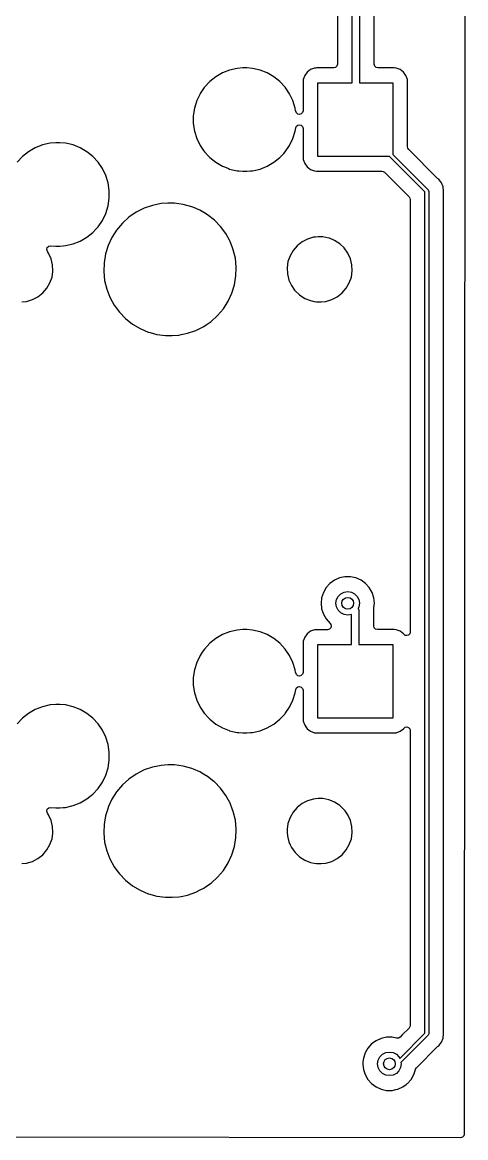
# Model space of a CAD drawing. Extents: x 30 to 259, y -142 to -25.
# Drawn here: x 243.82 to 258.88, y -121.12 to -83.3 of the extents above; entities that cross this region are included whole.
import ezdxf

# ---------------------------------------------------------------- set-up
doc = ezdxf.new("R2010")
doc.units = 0
doc.layers.add('BLACK', color=7, linetype='CONTINUOUS')

msp = doc.modelspace()

# ---------------------------------------------------------------- linework, layer by layer
at = {"layer": 'BLACK', "linetype": 'CONTINUOUS'}
for p, q in [((258.875, -27.3999), (258.825, -121)), ((255.018, -85.345), (255.018, -68.795)), ((255.268, -68.795), (255.268, -85.345)), ((255.769, -84.7205), (255.769, -69.4195)), ((254.518, -73.7581), (254.518, -84.7205)), ((254.518, -84.7205), (254.501, -84.7825)), ((255.786, -84.7825), (255.769, -84.7205)), ((250.616, -85.0134), (250.389, -85.1446)), ((250.86, -84.9176), (250.616, -85.0134)), ((251.116, -84.8592), (250.86, -84.9176)), ((251.312, -84.8445), (251.116, -84.8592)), ((251.443, -84.8445), (251.312, -84.8445)), ((251.312, -84.8445), (251.312, -84.8445)), ((251.639, -84.8592), (251.443, -84.8445)), ((251.443, -84.8445), (251.443, -84.8445)), ((251.895, -84.9176), (251.639, -84.8592)), ((252.139, -85.0134), (251.895, -84.9176)), ((252.366, -85.1446), (252.139, -85.0134)), ((253.409, -85.1027), (253.358, -85.2375)), ((253.495, -84.9875), (253.409, -85.1027)), ((253.61, -84.9012), (253.495, -84.9875)), ((253.745, -84.8509), (253.61, -84.9012)), ((253.775, -84.8477), (253.745, -84.8509)), ((253.805, -84.8445), (253.775, -84.8477)), ((254.394, -84.8445), (253.805, -84.8445)), ((254.456, -84.8279), (254.394, -84.8445)), ((254.501, -84.7825), (254.456, -84.8279)), ((255.831, -84.8279), (255.786, -84.7825)), ((255.893, -84.8445), (255.831, -84.8279)), ((256.45, -84.8445), (255.893, -84.8445)), ((256.51, -84.8509), (256.45, -84.8445)), ((256.45, -84.8445), (256.45, -84.8445)), ((256.645, -84.9012), (256.51, -84.8509)), ((256.76, -84.9875), (256.645, -84.9012)), ((256.846, -85.1027), (256.76, -84.9875)), ((256.897, -85.2375), (256.846, -85.1027)), ((250.184, -85.3082), (250.005, -85.5005)), ((250.389, -85.1446), (250.184, -85.3082)), ((252.571, -85.3082), (252.366, -85.1446)), ((252.366, -85.1446), (252.366, -85.1446)), ((252.75, -85.5005), (252.571, -85.3082)), ((252.571, -85.3082), (252.571, -85.3082)), ((252.571, -85.3082), (252.571, -85.3082)), ((253.358, -85.2375), (253.352, -85.2971)), ((253.352, -85.2971), (253.352, -86.2953)), ((253.852, -87.845), (253.852, -85.345)), ((253.852, -85.345), (255.018, -85.345)), ((255.268, -85.345), (256.402, -85.345)), ((256.402, -85.345), (256.402, -87.7802)), ((256.903, -85.2971), (256.897, -85.2375)), ((256.903, -87.5215), (256.903, -85.2971)), ((256.903, -85.2971), (256.903, -85.2971)), ((249.857, -85.7173), (249.766, -85.9075)), ((249.863, -85.7095), (249.857, -85.7173)), ((250.001, -85.5058), (249.863, -85.7095)), ((250.005, -85.5005), (250.001, -85.5058)), ((252.898, -85.7173), (252.75, -85.5005)), ((252.75, -85.5005), (252.75, -85.5005)), ((252.75, -85.5005), (252.75, -85.5005)), ((253.012, -85.9537), (252.898, -85.7173)), ((249.666, -86.2044), (249.627, -86.4638)), ((249.743, -85.9537), (249.666, -86.2044)), ((249.766, -85.9075), (249.743, -85.9537)), ((253.089, -86.2044), (253.012, -85.9537)), ((253.103, -86.2953), (253.089, -86.2044)), ((249.627, -86.4638), (249.627, -86.7262)), ((253.105, -86.3138), (253.103, -86.2953)), ((253.129, -86.3702), (253.105, -86.3138)), ((253.177, -86.4083), (253.129, -86.3702)), ((253.237, -86.419), (253.177, -86.4083)), ((253.295, -86.3995), (253.237, -86.419)), ((253.337, -86.3546), (253.295, -86.3995)), ((253.352, -86.2953), (253.337, -86.3546)), ((249.627, -86.7262), (249.666, -86.9856)), ((249.666, -86.9856), (249.743, -87.2363)), ((253.012, -87.2363), (253.089, -86.9856)), ((253.089, -86.9856), (253.105, -86.8762)), ((253.105, -86.8762), (253.129, -86.8198)), ((253.129, -86.8198), (253.177, -86.7817)), ((253.177, -86.7817), (253.237, -86.771)), ((253.237, -86.771), (253.295, -86.7905)), ((253.295, -86.7905), (253.337, -86.8354)), ((253.337, -86.8354), (253.352, -86.8947)), ((253.352, -86.8947), (253.352, -87.8929)), ((249.743, -87.2363), (249.857, -87.4727)), ((252.898, -87.4727), (253.012, -87.2363)), ((244.039, -87.6846), (243.834, -87.8482)), ((244.266, -87.5534), (244.039, -87.6846)), ((244.51, -87.4576), (244.266, -87.5534)), ((244.766, -87.3992), (244.51, -87.4576)), ((244.962, -87.3845), (244.766, -87.3992)), ((245.093, -87.3845), (244.962, -87.3845)), ((244.962, -87.3845), (244.962, -87.3845)), ((245.289, -87.3992), (245.093, -87.3845)), ((245.093, -87.3845), (245.093, -87.3845)), ((245.545, -87.4576), (245.289, -87.3992)), ((245.789, -87.5534), (245.545, -87.4576)), ((246.016, -87.6846), (245.789, -87.5534)), ((246.065, -87.7232), (246.016, -87.6846)), ((246.221, -87.8482), (246.065, -87.7232)), ((249.857, -87.4727), (249.977, -87.6477)), ((249.977, -87.6477), (250.005, -87.6895)), ((250.005, -87.6895), (250.152, -87.8482)), ((252.571, -87.8818), (252.698, -87.7459)), ((252.698, -87.7459), (252.75, -87.6895)), ((252.75, -87.6895), (252.898, -87.4727)), ((252.75, -87.6895), (252.75, -87.6895)), ((252.75, -87.6895), (252.75, -87.6895)), ((256.912, -87.569), (256.903, -87.5215)), ((256.939, -87.6092), (256.912, -87.569)), ((257.923, -88.5928), (256.939, -87.6092)), ((243.834, -87.8482), (243.655, -88.0405)), ((246.4, -88.0405), (246.221, -87.8482)), ((246.221, -87.8482), (246.221, -87.8482)), ((246.221, -87.8482), (246.221, -87.8482)), ((246.548, -88.2573), (246.4, -88.0405)), ((246.4, -88.0405), (246.4, -88.0405)), ((246.4, -88.0405), (246.4, -88.0405)), ((250.152, -87.8482), (250.184, -87.8818)), ((250.184, -87.8818), (250.389, -88.0454)), ((250.389, -88.0454), (250.616, -88.1766)), ((252.139, -88.1766), (252.366, -88.0454)), ((252.366, -88.0454), (252.571, -87.8818)), ((253.352, -87.8929), (253.353, -87.9062)), ((253.353, -87.9062), (253.358, -87.9525)), ((253.358, -87.9525), (253.409, -88.0873)), ((253.409, -88.0873), (253.495, -88.2025)), ((256.288, -87.845), (253.852, -87.845)), ((257.493, -89.0498), (256.288, -87.845)), ((256.402, -87.7802), (257.601, -88.9786)), ((246.662, -88.4937), (246.548, -88.2573)), ((246.739, -88.7444), (246.662, -88.4937)), ((250.616, -88.1766), (250.682, -88.2025)), ((250.682, -88.2025), (250.822, -88.2573)), ((250.822, -88.2573), (250.86, -88.2724)), ((250.86, -88.2724), (251.116, -88.3308)), ((251.116, -88.3308), (251.172, -88.335)), ((251.172, -88.335), (251.312, -88.3455)), ((251.312, -88.3455), (251.312, -88.3455)), ((251.312, -88.3455), (251.443, -88.3455)), ((251.443, -88.3455), (251.566, -88.3363)), ((251.443, -88.3455), (251.443, -88.3455)), ((251.566, -88.3363), (251.639, -88.3308)), ((251.639, -88.3308), (251.895, -88.2724)), ((251.895, -88.2724), (252.139, -88.1766)), ((253.495, -88.2025), (253.61, -88.2888)), ((253.61, -88.2888), (253.745, -88.3391)), ((253.745, -88.3391), (253.805, -88.3455)), ((253.805, -88.3455), (256.029, -88.3455)), ((256.029, -88.3455), (256.076, -88.3549)), ((256.076, -88.3549), (256.117, -88.3818)), ((256.117, -88.3818), (256.956, -89.2208)), ((246.778, -89.0038), (246.739, -88.7444)), ((257.935, -88.6035), (257.923, -88.5928)), ((257.958, -88.6212), (257.935, -88.6035)), ((257.981, -88.6508), (257.958, -88.6212)), ((258.049, -88.7391), (257.981, -88.6508)), ((257.981, -88.6508), (257.981, -88.6508)), ((258.105, -88.8763), (258.049, -88.7391)), ((258.125, -89.0235), (258.105, -88.8763)), ((246.739, -89.5256), (246.778, -89.2662)), ((246.778, -89.2662), (246.778, -89.0038)), ((256.956, -89.2208), (256.983, -89.261)), ((256.983, -89.261), (256.992, -89.3085)), ((257.493, -117.576), (257.493, -89.0498)), ((257.601, -88.9786), (257.614, -89.0113)), ((257.614, -89.0113), (257.62, -89.0235)), ((257.62, -89.0235), (257.62, -117.602)), ((258.12, -89.0686), (258.121, -89.0524)), ((258.12, -117.557), (258.12, -89.0686)), ((258.121, -89.0524), (258.125, -89.0235)), ((246.662, -89.7763), (246.739, -89.5256)), ((247.959, -89.6041), (247.691, -89.7396)), ((248.243, -89.5055), (247.959, -89.6041)), ((248.538, -89.4456), (248.243, -89.5055)), ((248.762, -89.4306), (248.538, -89.4456)), ((248.988, -89.4306), (248.762, -89.4306)), ((248.762, -89.4306), (248.762, -89.4306)), ((249.286, -89.4707), (248.988, -89.4306)), ((249.575, -89.55), (249.286, -89.4707)), ((249.286, -89.4707), (249.286, -89.4707)), ((249.286, -89.4707), (249.286, -89.4707)), ((249.671, -89.5906), (249.575, -89.55)), ((249.852, -89.6673), (249.671, -89.5906)), ((256.992, -89.3085), (256.992, -103.975)), ((246.4, -90.2295), (246.548, -90.0127)), ((246.548, -90.0127), (246.662, -89.7763)), ((247.443, -89.9097), (247.221, -90.1112)), ((247.691, -89.7396), (247.443, -89.9097)), ((249.981, -89.7439), (249.852, -89.6673)), ((250.111, -89.8205), (249.981, -89.7439)), ((250.346, -90.0067), (250.111, -89.8205)), ((250.111, -89.8205), (250.111, -89.8205)), ((250.111, -89.8205), (250.111, -89.8205)), ((250.555, -90.2227), (250.346, -90.0067)), ((246.221, -90.4218), (246.321, -90.3148)), ((246.321, -90.3148), (246.4, -90.2295)), ((246.4, -90.2295), (246.4, -90.2295)), ((246.4, -90.2295), (246.4, -90.2295)), ((247.027, -90.3407), (246.865, -90.594)), ((247.221, -90.1112), (247.027, -90.3407)), ((250.734, -90.4646), (250.555, -90.2227)), ((245.545, -90.8124), (245.789, -90.7166)), ((245.789, -90.7166), (246.016, -90.5854)), ((246.016, -90.5854), (246.221, -90.4218)), ((246.865, -90.594), (246.738, -90.8665)), ((250.857, -90.6894), (250.734, -90.4646)), ((250.878, -90.7281), (250.857, -90.6894)), ((250.964, -90.9505), (250.878, -90.7281)), ((253.319, -90.7442), (253.154, -90.8743)), ((253.506, -90.6478), (253.319, -90.7442)), ((253.708, -90.5886), (253.506, -90.6478)), ((253.778, -90.5819), (253.708, -90.5886)), ((253.865, -90.5736), (253.778, -90.5819)), ((254.023, -90.5736), (253.865, -90.5736)), ((254.229, -90.6134), (254.023, -90.5736)), ((254.023, -90.5736), (254.023, -90.5736)), ((254.252, -90.6223), (254.229, -90.6134)), ((254.229, -90.6134), (254.229, -90.6134)), ((254.229, -90.6134), (254.229, -90.6134)), ((254.424, -90.6916), (254.252, -90.6223)), ((254.601, -90.8053), (254.424, -90.6916)), ((244.655, -91.0026), (244.67, -90.9352)), ((244.677, -91.068), (244.655, -91.0026)), ((244.67, -90.9352), (244.72, -90.8868)), ((244.716, -91.1218), (244.677, -91.068)), ((244.803, -91.3131), (244.716, -91.1218)), ((244.716, -91.1218), (244.716, -91.1218)), ((244.716, -91.1218), (244.716, -91.1218)), ((244.72, -90.8868), (244.788, -90.8724)), ((244.788, -90.8724), (244.962, -90.8855)), ((244.962, -90.8855), (244.962, -90.8855)), ((244.962, -90.8855), (245.093, -90.8855)), ((245.093, -90.8855), (245.216, -90.8763)), ((245.093, -90.8855), (245.093, -90.8855)), ((245.216, -90.8763), (245.289, -90.8708)), ((245.289, -90.8708), (245.545, -90.8124)), ((246.649, -91.1535), (246.599, -91.4498)), ((246.738, -90.8665), (246.649, -91.1535)), ((250.986, -91.0086), (250.964, -90.9505)), ((251.056, -91.3009), (250.986, -91.0086)), ((253.016, -91.0332), (252.911, -91.2154)), ((253.154, -90.8743), (253.016, -91.0332)), ((254.754, -90.9505), (254.601, -90.8053)), ((254.601, -90.8053), (254.601, -90.8053)), ((254.601, -90.8053), (254.601, -90.8053)), ((254.876, -91.1218), (254.754, -90.9505)), ((254.754, -90.9505), (254.754, -90.9505)), ((254.963, -91.3131), (254.876, -91.1218)), ((254.876, -91.1218), (254.876, -91.1218)), ((254.876, -91.1218), (254.876, -91.1218)), ((244.853, -91.5175), (244.803, -91.3131)), ((244.863, -91.7276), (244.853, -91.5175)), ((246.599, -91.4498), (246.589, -91.7502)), ((251.086, -91.5998), (251.056, -91.3009)), ((252.842, -91.4142), (252.812, -91.6224)), ((252.911, -91.2154), (252.842, -91.4142)), ((255.013, -91.5175), (254.963, -91.3131)), ((255.023, -91.7276), (255.013, -91.5175)), ((244.833, -91.9358), (244.859, -91.7502)), ((244.859, -91.7502), (244.863, -91.7276)), ((246.589, -91.7502), (246.619, -92.0491)), ((251.026, -92.1965), (251.076, -91.9002)), ((251.076, -91.9002), (251.085, -91.6224)), ((251.085, -91.6224), (251.086, -91.5998)), ((252.812, -91.6224), (252.822, -91.8325)), ((252.812, -91.6224), (252.812, -91.6224)), ((252.822, -91.8325), (252.872, -92.0369)), ((254.993, -91.9358), (255.023, -91.7276)), ((244.659, -92.3168), (244.764, -92.1346)), ((244.764, -92.1346), (244.833, -91.9358)), ((246.619, -92.0491), (246.689, -92.3414)), ((250.937, -92.4835), (251.026, -92.1965)), ((252.872, -92.0369), (252.917, -92.1346)), ((252.917, -92.1346), (252.959, -92.2282)), ((252.959, -92.2282), (253.068, -92.3812)), ((254.819, -92.3168), (254.924, -92.1346)), ((254.924, -92.1346), (254.993, -91.9358)), ((244.169, -92.7022), (244.356, -92.6058)), ((244.356, -92.6058), (244.521, -92.4757)), ((244.521, -92.4757), (244.659, -92.3168)), ((246.689, -92.3414), (246.797, -92.6219)), ((246.797, -92.6219), (246.874, -92.7614)), ((250.81, -92.756), (250.937, -92.4835)), ((253.068, -92.3812), (253.081, -92.3995)), ((253.081, -92.3995), (253.234, -92.5447)), ((253.234, -92.5447), (253.234, -92.5447)), ((253.234, -92.5447), (253.234, -92.5447)), ((253.234, -92.5447), (253.411, -92.6584)), ((253.411, -92.6584), (253.411, -92.6584)), ((253.411, -92.6584), (253.606, -92.7366)), ((254.329, -92.7022), (254.516, -92.6058)), ((254.516, -92.6058), (254.681, -92.4757)), ((254.681, -92.4757), (254.819, -92.3168)), ((243.81, -92.7764), (243.967, -92.7614)), ((243.967, -92.7614), (244.169, -92.7022)), ((246.874, -92.7614), (246.941, -92.8854)), ((246.941, -92.8854), (247.12, -93.1273)), ((250.454, -93.2388), (250.648, -93.0093)), ((250.648, -93.0093), (250.81, -92.756)), ((253.606, -92.7366), (253.735, -92.7614)), ((253.735, -92.7614), (253.812, -92.7764)), ((253.812, -92.7764), (253.812, -92.7764)), ((253.812, -92.7764), (253.97, -92.7764)), ((253.97, -92.7764), (254.127, -92.7614)), ((253.97, -92.7764), (253.97, -92.7764)), ((254.127, -92.7614), (254.329, -92.7022)), ((247.12, -93.1273), (247.329, -93.3433)), ((247.329, -93.3433), (247.564, -93.5295)), ((250.232, -93.4403), (250.454, -93.2388)), ((247.564, -93.5295), (247.823, -93.6827)), ((247.823, -93.6827), (248.1, -93.8)), ((248.1, -93.8), (248.1, -93.8)), ((248.1, -93.8), (248.1, -93.8)), ((248.1, -93.8), (248.164, -93.8175)), ((249.432, -93.8445), (249.716, -93.7459)), ((249.716, -93.7459), (249.85, -93.6782)), ((249.85, -93.6782), (249.984, -93.6104)), ((249.984, -93.6104), (250.067, -93.5534)), ((250.067, -93.5534), (250.232, -93.4403)), ((248.164, -93.8175), (248.389, -93.8793)), ((248.389, -93.8793), (248.687, -93.9194)), ((248.687, -93.9194), (248.913, -93.9194)), ((248.913, -93.9194), (249.137, -93.9044)), ((248.913, -93.9194), (248.913, -93.9194)), ((249.137, -93.9044), (249.211, -93.8894)), ((249.211, -93.8894), (249.432, -93.8445)), ((254.775, -102.099), (254.59, -102.139)), ((254.965, -102.099), (254.775, -102.099)), ((254.775, -102.099), (254.775, -102.099)), ((255.15, -102.139), (254.965, -102.099)), ((254.965, -102.099), (254.965, -102.099)), ((254.137, -102.468), (254.043, -102.632)), ((254.264, -102.327), (254.137, -102.468)), ((254.417, -102.216), (254.264, -102.327)), ((254.59, -102.139), (254.417, -102.216)), ((255.323, -102.216), (255.15, -102.139)), ((255.476, -102.327), (255.323, -102.216)), ((255.603, -102.468), (255.476, -102.327)), ((255.697, -102.632), (255.603, -102.468)), ((253.984, -102.812), (253.965, -103)), ((254.043, -102.632), (253.984, -102.812)), ((254.47, -103), (254.49, -102.876)), ((254.49, -102.876), (254.546, -102.765)), ((254.546, -102.765), (254.635, -102.676)), ((254.635, -102.676), (254.746, -102.62)), ((254.746, -102.62), (254.87, -102.6)), ((254.87, -102.6), (254.994, -102.62)), ((254.994, -102.62), (255.105, -102.676)), ((255.105, -102.676), (255.194, -102.765)), ((255.194, -102.765), (255.25, -102.876)), ((255.25, -102.876), (255.27, -103)), ((255.756, -102.812), (255.697, -102.632)), ((255.697, -102.632), (255.697, -102.632)), ((255.775, -103), (255.756, -102.812)), ((253.965, -103), (253.984, -103.188)), ((253.984, -103.188), (254.043, -103.368)), ((254.49, -103.124), (254.47, -103)), ((254.546, -103.235), (254.49, -103.124)), ((254.635, -103.324), (254.546, -103.235)), ((255.25, -103.124), (255.223, -103.178)), ((255.223, -103.178), (255.229, -103.187)), ((255.229, -103.187), (255.233, -103.19)), ((255.233, -103.19), (255.233, -103.193)), ((255.233, -103.193), (255.237, -103.198)), ((255.237, -103.198), (255.244, -103.228)), ((255.244, -103.228), (255.252, -103.257)), ((255.27, -103), (255.25, -103.124)), ((255.252, -103.257), (255.252, -104.395)), ((255.753, -103.216), (255.755, -103.201)), ((255.753, -103.246), (255.753, -103.216)), ((255.753, -103.25), (255.753, -103.246)), ((255.755, -103.32), (255.753, -103.25)), ((255.754, -103.201), (255.759, -103.156)), ((255.755, -103.201), (255.754, -103.201)), ((255.759, -103.156), (255.775, -103)), ((254.043, -103.368), (254.137, -103.532)), ((254.137, -103.532), (254.273, -103.683)), ((254.746, -103.38), (254.635, -103.324)), ((254.87, -103.4), (254.746, -103.38)), ((254.994, -103.38), (254.87, -103.4)), ((255.002, -103.376), (254.994, -103.38)), ((255.002, -104.395), (255.002, -103.376)), ((255.753, -103.34), (255.755, -103.32)), ((255.753, -103.77), (255.753, -103.34)), ((250.86, -103.968), (250.616, -104.063)), ((251.116, -103.909), (250.86, -103.968)), ((251.312, -103.894), (251.116, -103.909)), ((251.443, -103.894), (251.312, -103.894)), ((251.312, -103.894), (251.312, -103.894)), ((251.639, -103.909), (251.443, -103.894)), ((251.443, -103.894), (251.443, -103.894)), ((251.895, -103.968), (251.639, -103.909)), ((252.139, -104.063), (251.895, -103.968)), ((253.61, -103.951), (253.495, -104.037)), ((253.745, -103.901), (253.61, -103.951)), ((253.775, -103.898), (253.745, -103.901)), ((253.805, -103.895), (253.775, -103.898)), ((254.188, -103.895), (253.805, -103.895)), ((254.247, -103.879), (254.188, -103.895)), ((254.292, -103.837), (254.247, -103.879)), ((254.273, -103.683), (254.272, -103.684)), ((254.272, -103.684), (254.3, -103.718)), ((254.311, -103.778), (254.292, -103.837)), ((254.3, -103.718), (254.311, -103.778)), ((255.77, -103.832), (255.753, -103.77)), ((255.815, -103.878), (255.77, -103.832)), ((255.877, -103.894), (255.815, -103.878)), ((256.45, -103.894), (255.877, -103.894)), ((256.51, -103.901), (256.45, -103.894)), ((256.45, -103.894), (256.45, -103.894)), ((256.645, -103.951), (256.51, -103.901)), ((256.51, -103.901), (256.51, -103.901)), ((256.76, -104.037), (256.645, -103.951)), ((256.992, -103.975), (256.977, -104.034)), ((250.184, -104.358), (250.005, -104.551)), ((250.389, -104.195), (250.184, -104.358)), ((250.616, -104.063), (250.389, -104.195)), ((252.366, -104.195), (252.139, -104.063)), ((252.571, -104.358), (252.366, -104.195)), ((252.366, -104.195), (252.366, -104.195)), ((252.75, -104.551), (252.571, -104.358)), ((252.571, -104.358), (252.571, -104.358)), ((252.571, -104.358), (252.571, -104.358)), ((253.354, -104.33), (253.352, -104.347)), ((253.352, -104.347), (253.352, -105.345)), ((253.358, -104.288), (253.354, -104.33)), ((253.409, -104.153), (253.358, -104.288)), ((253.358, -104.288), (253.358, -104.288)), ((253.495, -104.037), (253.409, -104.153)), ((253.852, -106.895), (253.852, -104.395)), ((253.852, -104.395), (255.002, -104.395)), ((255.252, -104.395), (256.402, -104.395)), ((256.402, -104.395), (256.402, -106.895)), ((256.769, -104.049), (256.76, -104.037)), ((256.816, -104.088), (256.769, -104.049)), ((256.877, -104.098), (256.816, -104.088)), ((256.935, -104.079), (256.877, -104.098)), ((256.977, -104.034), (256.935, -104.079)), ((249.857, -104.767), (249.743, -105.004)), ((249.929, -104.662), (249.857, -104.767)), ((250.005, -104.551), (249.929, -104.662)), ((252.898, -104.767), (252.75, -104.551)), ((252.75, -104.551), (252.75, -104.551)), ((252.75, -104.551), (252.75, -104.551)), ((253.012, -105.004), (252.898, -104.767)), ((249.743, -105.004), (249.666, -105.254)), ((253.089, -105.254), (253.012, -105.004)), ((249.666, -105.254), (249.627, -105.514)), ((249.627, -105.514), (249.627, -105.776)), ((253.103, -105.349), (253.089, -105.254)), ((253.105, -105.364), (253.103, -105.349)), ((253.129, -105.42), (253.105, -105.364)), ((253.177, -105.458), (253.129, -105.42)), ((253.237, -105.469), (253.177, -105.458)), ((253.295, -105.449), (253.237, -105.469)), ((253.337, -105.405), (253.295, -105.449)), ((253.352, -105.345), (253.337, -105.405)), ((249.627, -105.776), (249.666, -106.036)), ((253.105, -105.926), (253.129, -105.87)), ((253.129, -105.87), (253.177, -105.832)), ((253.177, -105.832), (253.237, -105.821)), ((253.237, -105.821), (253.295, -105.841)), ((253.295, -105.841), (253.337, -105.885)), ((253.337, -105.885), (253.352, -105.945)), ((249.666, -106.036), (249.743, -106.286)), ((249.743, -106.286), (249.857, -106.523)), ((252.898, -106.523), (253.012, -106.286)), ((253.012, -106.286), (253.089, -106.036)), ((253.089, -106.036), (253.105, -105.926)), ((253.352, -105.945), (253.352, -106.943)), ((244.266, -106.603), (244.039, -106.735)), ((244.51, -106.508), (244.266, -106.603)), ((244.766, -106.449), (244.51, -106.508)), ((244.962, -106.434), (244.766, -106.449)), ((245.093, -106.434), (244.962, -106.434)), ((244.962, -106.434), (244.962, -106.434)), ((245.289, -106.449), (245.093, -106.434)), ((245.093, -106.434), (245.093, -106.434)), ((245.545, -106.508), (245.289, -106.449)), ((245.789, -106.603), (245.545, -106.508)), ((246.016, -106.735), (245.789, -106.603)), ((249.857, -106.523), (249.993, -106.722)), ((252.75, -106.739), (252.898, -106.523)), ((243.834, -106.898), (243.655, -107.091)), ((244.039, -106.735), (243.834, -106.898)), ((246.221, -106.898), (246.016, -106.735)), ((246.016, -106.735), (246.016, -106.735)), ((246.4, -107.091), (246.221, -106.898)), ((246.221, -106.898), (246.221, -106.898)), ((246.221, -106.898), (246.221, -106.898)), ((249.993, -106.722), (250.005, -106.739)), ((250.005, -106.739), (250.152, -106.898)), ((250.152, -106.898), (250.184, -106.932)), ((250.184, -106.932), (250.389, -107.095)), ((252.366, -107.095), (252.571, -106.932)), ((252.571, -106.932), (252.734, -106.756)), ((252.734, -106.756), (252.75, -106.739)), ((252.75, -106.739), (252.75, -106.739)), ((252.75, -106.739), (252.75, -106.739)), ((253.352, -106.943), (253.355, -106.974)), ((253.355, -106.974), (253.358, -107.002)), ((253.358, -107.002), (253.409, -107.137)), ((256.402, -106.895), (253.852, -106.895)), ((246.548, -107.307), (246.4, -107.091)), ((246.4, -107.091), (246.4, -107.091)), ((246.4, -107.091), (246.4, -107.091)), ((246.662, -107.544), (246.548, -107.307)), ((250.389, -107.095), (250.616, -107.227)), ((250.616, -107.227), (250.784, -107.293)), ((250.784, -107.293), (250.843, -107.316)), ((250.843, -107.316), (250.86, -107.322)), ((250.86, -107.322), (251.116, -107.381)), ((251.116, -107.381), (251.172, -107.385)), ((251.172, -107.385), (251.312, -107.395)), ((251.312, -107.395), (251.312, -107.395)), ((251.312, -107.395), (251.443, -107.395)), ((251.443, -107.395), (251.566, -107.386)), ((251.443, -107.395), (251.443, -107.395)), ((251.566, -107.386), (251.639, -107.381)), ((251.639, -107.381), (251.895, -107.322)), ((251.895, -107.322), (252.139, -107.227)), ((252.139, -107.227), (252.366, -107.095)), ((253.409, -107.137), (253.495, -107.253)), ((253.495, -107.253), (253.61, -107.339)), ((253.61, -107.339), (253.745, -107.389)), ((253.745, -107.389), (253.805, -107.395)), ((253.805, -107.395), (256.45, -107.395)), ((256.45, -107.395), (256.51, -107.389)), ((256.51, -107.389), (256.645, -107.339)), ((256.645, -107.339), (256.76, -107.253)), ((256.76, -107.253), (256.769, -107.241)), ((256.769, -107.241), (256.816, -107.202)), ((256.816, -107.202), (256.877, -107.192)), ((256.877, -107.192), (256.935, -107.211)), ((256.935, -107.211), (256.977, -107.256)), ((256.977, -107.256), (256.992, -107.315)), ((256.992, -107.315), (256.992, -117.317)), ((246.739, -107.794), (246.662, -107.544)), ((246.778, -108.054), (246.739, -107.794)), ((246.778, -108.316), (246.778, -108.054)), ((246.739, -108.576), (246.778, -108.316)), ((248.243, -108.555), (247.959, -108.654)), ((248.538, -108.496), (248.243, -108.555)), ((248.762, -108.481), (248.538, -108.496)), ((248.988, -108.481), (248.762, -108.481)), ((248.762, -108.481), (248.762, -108.481)), ((249.286, -108.521), (248.988, -108.481)), ((249.575, -108.6), (249.286, -108.521)), ((249.286, -108.521), (249.286, -108.521)), ((249.286, -108.521), (249.286, -108.521)), ((246.548, -109.063), (246.662, -108.826)), ((246.662, -108.826), (246.739, -108.576)), ((247.691, -108.79), (247.443, -108.96)), ((247.959, -108.654), (247.691, -108.79)), ((249.64, -108.627), (249.575, -108.6)), ((249.852, -108.717), (249.64, -108.627)), ((249.976, -108.791), (249.852, -108.717)), ((250.111, -108.87), (249.976, -108.791)), ((250.328, -109.042), (250.111, -108.87)), ((246.221, -109.472), (246.384, -109.296)), ((246.384, -109.296), (246.4, -109.279)), ((246.4, -109.279), (246.548, -109.063)), ((246.4, -109.279), (246.4, -109.279)), ((246.4, -109.279), (246.4, -109.279)), ((247.221, -109.161), (247.027, -109.391)), ((247.443, -108.96), (247.221, -109.161)), ((250.346, -109.057), (250.328, -109.042)), ((250.555, -109.273), (250.346, -109.057)), ((250.734, -109.515), (250.555, -109.273)), ((245.789, -109.767), (246.016, -109.635)), ((246.016, -109.635), (246.221, -109.472)), ((246.865, -109.644), (246.738, -109.917)), ((247.027, -109.391), (246.865, -109.644)), ((250.867, -109.759), (250.734, -109.515)), ((253.506, -109.698), (253.319, -109.794)), ((253.708, -109.639), (253.506, -109.698)), ((253.778, -109.632), (253.708, -109.639)), ((253.865, -109.624), (253.778, -109.632)), ((254.023, -109.624), (253.865, -109.624)), ((254.229, -109.663), (254.023, -109.624)), ((254.023, -109.624), (254.023, -109.624)), ((254.264, -109.677), (254.229, -109.663)), ((254.229, -109.663), (254.229, -109.663)), ((254.229, -109.663), (254.229, -109.663)), ((254.424, -109.742), (254.264, -109.677)), ((244.655, -110.053), (244.67, -109.985)), ((244.677, -110.118), (244.655, -110.053)), ((244.67, -109.985), (244.72, -109.937)), ((244.72, -109.937), (244.788, -109.922)), ((244.788, -109.922), (244.962, -109.935)), ((244.962, -109.935), (244.962, -109.935)), ((244.962, -109.935), (245.093, -109.935)), ((245.093, -109.935), (245.216, -109.926)), ((245.093, -109.935), (245.093, -109.935)), ((245.216, -109.926), (245.289, -109.921)), ((245.289, -109.921), (245.545, -109.862)), ((245.545, -109.862), (245.789, -109.767)), ((246.734, -109.932), (246.649, -110.204)), ((246.738, -109.917), (246.734, -109.932)), ((246.738, -109.917), (246.738, -109.917)), ((250.878, -109.778), (250.867, -109.759)), ((250.964, -110), (250.878, -109.778)), ((250.986, -110.059), (250.964, -110)), ((251.056, -110.351), (250.986, -110.059)), ((253.154, -109.924), (253.016, -110.083)), ((253.319, -109.794), (253.154, -109.924)), ((254.601, -109.855), (254.424, -109.742)), ((254.754, -110), (254.601, -109.855)), ((254.601, -109.855), (254.601, -109.855)), ((254.601, -109.855), (254.601, -109.855)), ((254.778, -110.034), (254.754, -110)), ((254.876, -110.172), (254.778, -110.034)), ((244.716, -110.172), (244.677, -110.118)), ((244.803, -110.363), (244.716, -110.172)), ((244.716, -110.172), (244.716, -110.172)), ((244.716, -110.172), (244.716, -110.172)), ((244.853, -110.568), (244.803, -110.363)), ((246.612, -110.425), (246.599, -110.5)), ((246.649, -110.204), (246.612, -110.425)), ((251.086, -110.65), (251.056, -110.351)), ((252.911, -110.265), (252.842, -110.464)), ((253.016, -110.083), (252.911, -110.265)), ((254.963, -110.363), (254.876, -110.172)), ((254.876, -110.172), (254.876, -110.172)), ((254.876, -110.172), (254.876, -110.172)), ((255.013, -110.568), (254.963, -110.363)), ((244.833, -110.986), (244.859, -110.8)), ((244.863, -110.778), (244.853, -110.568)), ((244.859, -110.8), (244.863, -110.778)), ((246.59, -110.778), (246.589, -110.8)), ((246.589, -110.8), (246.619, -111.099)), ((246.599, -110.5), (246.59, -110.778)), ((251.076, -110.95), (251.085, -110.672)), ((251.085, -110.672), (251.086, -110.65)), ((252.815, -110.656), (252.812, -110.672)), ((252.812, -110.672), (252.817, -110.778)), ((252.842, -110.464), (252.815, -110.656)), ((252.817, -110.778), (252.822, -110.882)), ((254.993, -110.986), (255.023, -110.778)), ((255.023, -110.778), (255.013, -110.568)), ((244.659, -111.367), (244.764, -111.185)), ((244.764, -111.185), (244.833, -110.986)), ((246.619, -111.099), (246.689, -111.391)), ((251.026, -111.246), (251.076, -110.95)), ((252.822, -110.882), (252.836, -110.938)), ((252.836, -110.938), (252.872, -111.087)), ((252.872, -111.087), (252.919, -111.189)), ((252.919, -111.189), (252.959, -111.278)), ((254.819, -111.367), (254.924, -111.185)), ((254.924, -111.185), (254.993, -110.986)), ((244.356, -111.656), (244.521, -111.526)), ((244.521, -111.526), (244.659, -111.367)), ((246.689, -111.391), (246.797, -111.672)), ((250.81, -111.806), (250.937, -111.533)), ((250.937, -111.533), (251.026, -111.246)), ((252.959, -111.278), (253.049, -111.404)), ((253.049, -111.404), (253.081, -111.45)), ((253.081, -111.45), (253.234, -111.595)), ((254.516, -111.656), (254.681, -111.526)), ((254.681, -111.526), (254.819, -111.367)), ((243.81, -111.826), (243.967, -111.811)), ((243.967, -111.811), (244.169, -111.752)), ((244.169, -111.752), (244.356, -111.656)), ((246.797, -111.672), (246.941, -111.935)), ((246.941, -111.935), (247.035, -112.062)), ((250.648, -112.059), (250.81, -111.806)), ((253.234, -111.595), (253.234, -111.595)), ((253.234, -111.595), (253.234, -111.595)), ((253.234, -111.595), (253.411, -111.708)), ((253.411, -111.708), (253.411, -111.708)), ((253.411, -111.708), (253.606, -111.787)), ((253.606, -111.787), (253.735, -111.811)), ((253.735, -111.811), (253.812, -111.826)), ((253.812, -111.826), (253.812, -111.826)), ((253.812, -111.826), (253.97, -111.826)), ((253.97, -111.826), (254.127, -111.811)), ((253.97, -111.826), (253.97, -111.826)), ((254.127, -111.811), (254.329, -111.752)), ((254.329, -111.752), (254.516, -111.656)), ((247.035, -112.062), (247.12, -112.177)), ((247.12, -112.177), (247.329, -112.393)), ((250.232, -112.49), (250.454, -112.289)), ((250.454, -112.289), (250.648, -112.059)), ((247.329, -112.393), (247.564, -112.58)), ((247.564, -112.58), (247.823, -112.733)), ((249.716, -112.796), (249.865, -112.72)), ((249.865, -112.72), (249.984, -112.66)), ((249.984, -112.66), (250.042, -112.621)), ((250.042, -112.621), (250.232, -112.49)), ((247.823, -112.733), (248.1, -112.85)), ((248.1, -112.85), (248.1, -112.85)), ((248.1, -112.85), (248.1, -112.85)), ((248.1, -112.85), (248.113, -112.854)), ((248.113, -112.854), (248.389, -112.929)), ((248.389, -112.929), (248.687, -112.969)), ((248.687, -112.969), (248.913, -112.969)), ((248.913, -112.969), (249.137, -112.954)), ((248.913, -112.969), (248.913, -112.969)), ((249.137, -112.954), (249.211, -112.939)), ((249.211, -112.939), (249.432, -112.894)), ((249.432, -112.894), (249.716, -112.796)), ((256.635, -118.433), (257.493, -117.576)), ((256.721, -117.64), (256.645, -117.716)), ((256.956, -117.405), (256.721, -117.64)), ((256.983, -117.364), (256.956, -117.405)), ((256.992, -117.317), (256.983, -117.364)), ((257.62, -117.602), (257.601, -117.647)), ((258.105, -117.749), (258.125, -117.602)), ((258.121, -117.573), (258.12, -117.557)), ((258.125, -117.602), (258.121, -117.573)), ((255.68, -117.945), (255.553, -118.086)), ((255.833, -117.834), (255.68, -117.945)), ((256.006, -117.757), (255.833, -117.834)), ((256.191, -117.718), (256.006, -117.757)), ((256.381, -117.718), (256.191, -117.718)), ((256.191, -117.718), (256.191, -117.718)), ((256.531, -117.749), (256.381, -117.718)), ((256.381, -117.718), (256.381, -117.718)), ((256.592, -117.747), (256.531, -117.749)), ((256.645, -117.716), (256.592, -117.747)), ((257.601, -117.647), (256.678, -118.569)), ((257.935, -118.022), (257.947, -118.013)), ((257.947, -118.013), (257.958, -118.004)), ((257.958, -118.004), (257.983, -117.972)), ((257.983, -117.972), (258.049, -117.886)), ((258.049, -117.886), (258.105, -117.749)), ((255.459, -118.25), (255.4, -118.43)), ((255.553, -118.086), (255.459, -118.25)), ((255.906, -118.494), (255.962, -118.383)), ((255.962, -118.383), (256.051, -118.294)), ((256.051, -118.294), (256.162, -118.238)), ((256.162, -118.238), (256.286, -118.218)), ((256.286, -118.218), (256.41, -118.238)), ((256.41, -118.238), (256.521, -118.294)), ((256.521, -118.294), (256.61, -118.383)), ((256.61, -118.383), (256.635, -118.433)), ((257.203, -118.752), (257.923, -118.033)), ((257.923, -118.033), (257.935, -118.022)), ((255.387, -118.555), (255.381, -118.618)), ((255.381, -118.618), (255.383, -118.643)), ((255.383, -118.643), (255.4, -118.806)), ((255.4, -118.43), (255.387, -118.555)), ((255.886, -118.618), (255.906, -118.494)), ((255.906, -118.742), (255.886, -118.618)), ((255.962, -118.853), (255.906, -118.742)), ((256.666, -118.742), (256.61, -118.853)), ((256.686, -118.618), (256.666, -118.742)), ((256.678, -118.569), (256.686, -118.618)), ((257.173, -118.802), (257.203, -118.752)), ((255.4, -118.806), (255.459, -118.986)), ((255.459, -118.986), (255.553, -119.15)), ((255.553, -119.15), (255.68, -119.291)), ((256.051, -118.942), (255.962, -118.853)), ((256.162, -118.998), (256.051, -118.942)), ((256.286, -119.018), (256.162, -118.998)), ((256.41, -118.998), (256.286, -119.018)), ((256.521, -118.942), (256.41, -118.998)), ((256.61, -118.853), (256.521, -118.942)), ((256.901, -119.281), (257.019, -119.15)), ((257.019, -119.15), (257.113, -118.986)), ((257.113, -118.986), (257.172, -118.806)), ((257.172, -118.806), (257.173, -118.802)), ((257.172, -118.806), (257.172, -118.806)), ((255.68, -119.291), (255.833, -119.402)), ((255.833, -119.402), (256.006, -119.479)), ((256.006, -119.479), (256.191, -119.518)), ((256.191, -119.518), (256.191, -119.518)), ((256.191, -119.518), (256.381, -119.518)), ((256.381, -119.518), (256.504, -119.492)), ((256.381, -119.518), (256.381, -119.518)), ((256.504, -119.492), (256.566, -119.479)), ((256.566, -119.479), (256.739, -119.402)), ((256.739, -119.402), (256.857, -119.316)), ((256.857, -119.316), (256.892, -119.291)), ((256.892, -119.291), (256.901, -119.281)), ((258.825, -121), (258.808, -121.062)), ((258.7, -121.124), (188.018, -121.05)), ((258.762, -121.108), (258.7, -121.124)), ((258.808, -121.062), (258.762, -121.108))]:
    msp.add_line(p, q, dxfattribs=at)
at = {"layer": 'BLACK'}
for centre in [(254.87, -103), (256.286, -118.618)]:
    msp.add_circle(centre, 0.2, dxfattribs=at)

doc.saveas('drawing.dxf')
